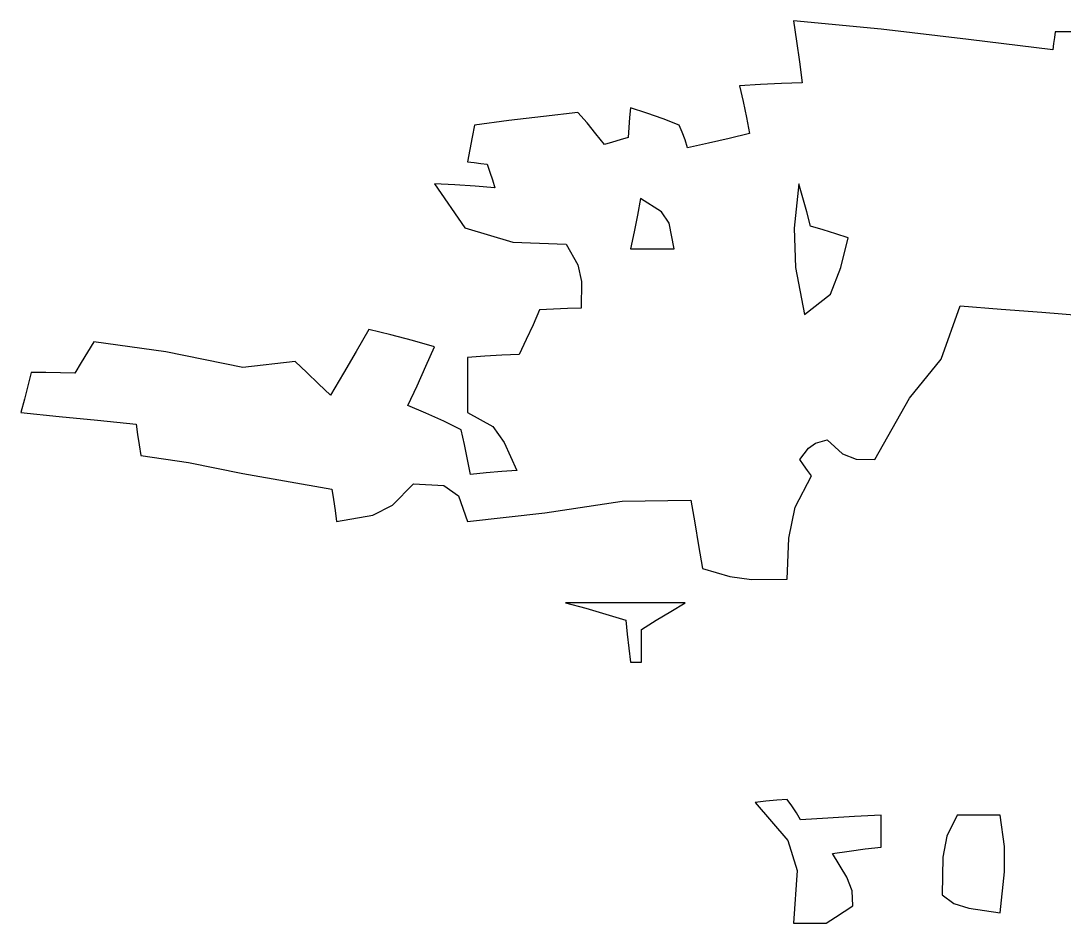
# Model space of a CAD drawing. Header units: millimetres. Extents: x 2622 to 2811, y 687 to 801.
# Drawn here: x 2744.477 to 2745.143, y 775.36 to 775.936 of the extents above; entities that cross this region are included whole.
import ezdxf

# ---------------------------------------------------------------- set-up
doc = ezdxf.new("R2010")
doc.units = ezdxf.units.MM
doc.layers.add('CHIOMA', color=94, linetype='Continuous')

msp = doc.modelspace()

# ---------------------------------------------------------------- linework, layer by layer
at = {"layer": 'CHIOMA', "linetype": 'Continuous'}
for p, q in [((2745.02647, 775.93055), (2744.97045, 775.9359)), ((2744.97045, 775.9359), (2744.97243, 775.92288)), ((2745.08227, 775.92409), (2745.02647, 775.93055)), ((2745.13695, 775.92525), (2745.13645, 775.92138)), ((2745.13745, 775.9289), (2745.13695, 775.92525)), ((2745.14895, 775.9289), (2745.13745, 775.9289)), ((2744.97243, 775.92288), (2744.97431, 775.90975)), ((2745.13595, 775.9174), (2745.08227, 775.92409)), ((2745.13645, 775.92138), (2745.13595, 775.9174)), ((2744.97431, 775.90975), (2744.97595, 775.8964)), ((2744.94943, 775.89525), (2744.93595, 775.8944)), ((2744.93595, 775.8944), (2744.93831, 775.88438)), ((2744.96281, 775.89588), (2744.94943, 775.89525)), ((2744.97595, 775.8964), (2744.96281, 775.89588)), ((2744.86645, 775.8804), (2744.86595, 775.87425)), ((2744.87693, 775.87688), (2744.86645, 775.8804)), ((2744.93831, 775.88438), (2744.94043, 775.87425)), ((2744.78895, 775.87225), (2744.76695, 775.8694)), ((2744.81095, 775.87488), (2744.78895, 775.87225)), ((2744.83295, 775.8774), (2744.81095, 775.87488)), ((2744.83881, 775.87075), (2744.83295, 775.8774)), ((2744.86595, 775.87425), (2744.86545, 775.86788)), ((2744.88731, 775.87325), (2744.87693, 775.87688)), ((2744.89745, 775.8694), (2744.88731, 775.87325)), ((2744.94043, 775.87425), (2744.94245, 775.8639)), ((2744.76695, 775.8694), (2744.76545, 775.86175)), ((2744.84443, 775.86388), (2744.83881, 775.87075)), ((2744.86545, 775.86788), (2744.86495, 775.8614)), ((2744.89943, 775.86475), (2744.89745, 775.8694)), ((2744.76545, 775.86175), (2744.76395, 775.85388)), ((2744.84995, 775.8569), (2744.84443, 775.86388)), ((2744.85495, 775.8584), (2744.84995, 775.8569)), ((2744.85995, 775.8599), (2744.85495, 775.8584)), ((2744.86495, 775.8614), (2744.85995, 775.8599)), ((2744.90131, 775.85988), (2744.89943, 775.86475)), ((2744.90295, 775.8549), (2744.90131, 775.85988)), ((2744.92943, 775.8609), (2744.91631, 775.8579)), ((2744.94245, 775.8639), (2744.92943, 775.8609)), ((2744.76395, 775.85388), (2744.76245, 775.8459)), ((2744.91631, 775.8579), (2744.90295, 775.8549)), ((2744.76245, 775.8459), (2744.76681, 775.8454)), ((2744.76681, 775.8454), (2744.77093, 775.8449)), ((2744.77093, 775.8449), (2744.77495, 775.8444)), ((2744.77495, 775.8444), (2744.77681, 775.8394)), ((2744.77681, 775.8394), (2744.77843, 775.8344)), ((2744.74145, 775.8319), (2744.76079, 775.8037)), ((2744.75443, 775.83125), (2744.74145, 775.8319)), ((2744.77843, 775.8344), (2744.77995, 775.8294)), ((2744.97395, 775.8319), (2744.97097, 775.80348)), ((2744.97645, 775.8229), (2744.97395, 775.8319)), ((2744.76731, 775.83038), (2744.75443, 775.83125)), ((2744.77995, 775.8294), (2744.76731, 775.83038)), ((2744.87295, 775.8224), (2744.87093, 775.81188)), ((2744.88619, 775.81399), (2744.87295, 775.8224)), ((2744.97895, 775.8139), (2744.97645, 775.8229)), ((2744.87093, 775.81188), (2744.86881, 775.80125)), ((2744.89121, 775.80681), (2744.88619, 775.81399)), ((2744.98145, 775.8049), (2744.97895, 775.8139)), ((2744.89445, 775.7904), (2744.89121, 775.80681)), ((2744.76079, 775.8037), (2744.79145, 775.7946)), ((2744.86881, 775.80125), (2744.86645, 775.7904)), ((2744.97097, 775.80348), (2744.97177, 775.77849)), ((2744.98945, 775.8024), (2744.98145, 775.8049)), ((2744.99745, 775.7999), (2744.98945, 775.8024)), ((2745.00545, 775.7974), (2744.99745, 775.7999)), ((2744.79145, 775.7946), (2744.82545, 775.7934)), ((2744.82545, 775.7934), (2744.83281, 775.78022)), ((2745.00075, 775.77836), (2745.00545, 775.7974)), ((2744.86645, 775.7904), (2744.87593, 775.7904)), ((2744.87593, 775.7904), (2744.88531, 775.7904)), ((2744.88531, 775.7904), (2744.89445, 775.7904)), ((2744.83281, 775.78022), (2744.83527, 775.76959)), ((2744.97177, 775.77849), (2744.97745, 775.7484)), ((2744.99416, 775.76144), (2745.00075, 775.77836)), ((2744.83527, 775.76959), (2744.83495, 775.7524)), ((2744.97745, 775.7484), (2744.99416, 775.76144)), ((2744.81743, 775.75188), (2744.80845, 775.7514)), ((2744.82631, 775.75225), (2744.81743, 775.75188)), ((2744.83495, 775.7524), (2744.82631, 775.75225)), ((2745.06482, 775.71983), (2745.07695, 775.7539)), ((2745.07695, 775.7539), (2745.10295, 775.7519)), ((2745.10295, 775.7519), (2745.12895, 775.7499)), ((2744.80845, 775.7514), (2744.80431, 775.7419)), ((2745.12895, 775.7499), (2745.15495, 775.7479)), ((2744.69945, 775.7389), (2744.69143, 775.7249)), ((2744.71345, 775.73538), (2744.69945, 775.7389)), ((2744.80431, 775.7419), (2744.79993, 775.7324)), ((2744.72745, 775.73175), (2744.71345, 775.73538)), ((2744.79993, 775.7324), (2744.79545, 775.7229)), ((2744.52395, 775.7309), (2744.51995, 775.72438)), ((2744.56993, 775.72466), (2744.52395, 775.7309)), ((2744.74145, 775.7279), (2744.72745, 775.73175)), ((2744.73593, 775.7154), (2744.74145, 775.7279)), ((2744.51995, 775.72438), (2744.51595, 775.71775)), ((2744.61914, 775.71464), (2744.56993, 775.72466)), ((2744.69143, 775.7249), (2744.68331, 775.7109)), ((2744.77345, 775.72175), (2744.76245, 775.7209)), ((2744.76245, 775.7209), (2744.76245, 775.70938)), ((2744.78445, 775.72238), (2744.77345, 775.72175)), ((2744.79545, 775.7229), (2744.78445, 775.72238)), ((2745.04458, 775.69498), (2745.06482, 775.71983)), ((2744.51595, 775.71775), (2744.51195, 775.7109)), ((2744.65245, 775.7184), (2744.61914, 775.71464)), ((2744.65995, 775.71138), (2744.65245, 775.7184)), ((2744.73031, 775.7029), (2744.73593, 775.7154)), ((2744.48395, 775.7114), (2744.48193, 775.7029)), ((2744.49343, 775.71138), (2744.48395, 775.7114)), ((2744.50281, 775.71125), (2744.49343, 775.71138)), ((2744.51195, 775.7109), (2744.50281, 775.71125)), ((2744.66745, 775.70425), (2744.65995, 775.71138)), ((2744.68331, 775.7109), (2744.67495, 775.6969)), ((2744.76245, 775.70938), (2744.76245, 775.69775)), ((2744.48193, 775.7029), (2744.47981, 775.6944)), ((2744.67495, 775.6969), (2744.66745, 775.70425)), ((2744.72445, 775.6904), (2744.73031, 775.7029)), ((2744.47981, 775.6944), (2744.47745, 775.6859)), ((2744.76245, 775.69775), (2744.76245, 775.6859)), ((2745.02245, 775.6559), (2745.04458, 775.69498)), ((2744.47745, 775.6859), (2744.50195, 775.6834)), ((2744.73593, 775.68538), (2744.72445, 775.6904)), ((2744.74731, 775.68025), (2744.73593, 775.68538)), ((2744.76245, 775.6859), (2744.77862, 775.67698)), ((2744.50195, 775.6834), (2744.52645, 775.6809)), ((2744.52645, 775.6809), (2744.55095, 775.6784)), ((2744.75845, 775.6749), (2744.74731, 775.68025)), ((2744.55095, 775.6784), (2744.55195, 775.67188)), ((2744.76045, 775.6654), (2744.75845, 775.6749)), ((2744.77862, 775.67698), (2744.78579, 775.66683)), ((2744.55195, 775.67188), (2744.55295, 775.66525)), ((2744.76245, 775.6559), (2744.76045, 775.6654)), ((2744.78579, 775.66683), (2744.79395, 775.6489)), ((2744.9801, 775.66303), (2744.98464, 775.66627)), ((2744.98464, 775.66627), (2744.99195, 775.6684)), ((2744.99195, 775.6684), (2745.00186, 775.6596)), ((2744.55295, 775.66525), (2744.55395, 775.6584)), ((2744.97445, 775.6559), (2744.9801, 775.66303)), ((2745.00186, 775.6596), (2745.01055, 775.65603)), ((2744.55395, 775.6584), (2744.58447, 775.65405)), ((2744.58447, 775.65405), (2744.6191, 775.64692)), ((2744.76445, 775.6464), (2744.76245, 775.6559)), ((2744.97695, 775.6524), (2744.97445, 775.6559)), ((2744.97945, 775.6489), (2744.97695, 775.6524)), ((2745.01055, 775.65603), (2745.02245, 775.6559)), ((2744.6191, 775.64692), (2744.67595, 775.6369)), ((2744.77443, 775.64738), (2744.76445, 775.6464)), ((2744.78431, 775.64825), (2744.77443, 775.64738)), ((2744.79395, 775.6489), (2744.78431, 775.64825)), ((2744.97149, 775.6254), (2744.98195, 775.6454)), ((2744.98195, 775.6454), (2744.97945, 775.6489)), ((2744.71458, 775.62673), (2744.72795, 775.6404)), ((2744.72795, 775.6404), (2744.74745, 775.63918)), ((2744.74745, 775.63918), (2744.75662, 775.63262)), ((2744.67595, 775.6369), (2744.67695, 775.63025)), ((2744.75662, 775.63262), (2744.76245, 775.6164)), ((2744.67695, 775.63025), (2744.67795, 775.62338)), ((2744.70199, 775.6204), (2744.71458, 775.62673)), ((2744.81184, 775.62179), (2744.86123, 775.62918)), ((2744.86123, 775.62918), (2744.90495, 775.6299)), ((2744.90495, 775.6299), (2744.90745, 775.6154)), ((2744.96758, 775.60573), (2744.97149, 775.6254)), ((2744.67795, 775.62338), (2744.67895, 775.6164)), ((2744.67895, 775.6164), (2744.70199, 775.6204)), ((2744.76245, 775.6164), (2744.81184, 775.62179)), ((2744.90745, 775.6154), (2744.90995, 775.6009)), ((2744.96645, 775.5794), (2744.96758, 775.60573)), ((2744.90995, 775.6009), (2744.91245, 775.5864)), ((2744.91245, 775.5864), (2744.92979, 775.58114)), ((2744.92979, 775.58114), (2744.94379, 775.57933)), ((2744.94379, 775.57933), (2744.96645, 775.5794)), ((2744.82495, 775.5644), (2744.83793, 775.56088)), ((2744.85045, 775.5644), (2744.82495, 775.5644)), ((2744.83793, 775.56088), (2744.85081, 775.55725)), ((2744.87595, 775.5644), (2744.85045, 775.5644)), ((2744.90145, 775.5644), (2744.87595, 775.5644)), ((2744.88293, 775.55325), (2744.89231, 775.55888)), ((2744.89231, 775.55888), (2744.90145, 775.5644)), ((2744.85081, 775.55725), (2744.86345, 775.5534)), ((2744.86345, 775.5534), (2744.86445, 775.5444)), ((2744.87345, 775.5474), (2744.88293, 775.55325)), ((2744.87345, 775.5404), (2744.87345, 775.5474)), ((2744.86445, 775.5444), (2744.86545, 775.5354)), ((2744.87345, 775.5334), (2744.87345, 775.5404)), ((2744.86545, 775.5354), (2744.86645, 775.5264)), ((2744.87345, 775.5264), (2744.87345, 775.5334)), ((2744.86645, 775.5264), (2744.86893, 775.5264)), ((2744.86893, 775.5264), (2744.87131, 775.5264)), ((2744.87131, 775.5264), (2744.87345, 775.5264)), ((2744.95293, 775.43775), (2744.94595, 775.4369)), ((2744.94595, 775.4369), (2744.96686, 775.4126)), ((2744.95981, 775.43838), (2744.95293, 775.43775)), ((2744.96645, 775.4389), (2744.95981, 775.43838)), ((2744.96943, 775.43475), (2744.96645, 775.4389)), ((2744.97231, 775.43038), (2744.96943, 775.43475)), ((2744.97495, 775.4259), (2744.97231, 775.43038)), ((2744.99231, 775.4269), (2744.97495, 775.4259)), ((2745.00943, 775.4279), (2744.99231, 775.4269)), ((2745.02645, 775.4289), (2745.00943, 775.4279)), ((2745.02645, 775.42225), (2745.02645, 775.4289)), ((2745.07495, 775.4289), (2745.06827, 775.41535)), ((2745.08431, 775.4289), (2745.07495, 775.4289)), ((2745.09343, 775.4289), (2745.08431, 775.4289)), ((2745.10245, 775.4289), (2745.09343, 775.4289)), ((2745.10512, 775.40892), (2745.10245, 775.4289)), ((2745.02645, 775.41538), (2745.02645, 775.42225)), ((2744.96686, 775.4126), (2744.97288, 775.39353)), ((2745.02645, 775.4084), (2745.02645, 775.41538)), ((2745.06827, 775.41535), (2745.06581, 775.40212)), ((2744.99545, 775.4044), (2745.00593, 775.40588)), ((2745.00593, 775.40588), (2745.01631, 775.40725)), ((2745.01631, 775.40725), (2745.02645, 775.4084)), ((2745.10512, 775.39272), (2745.10512, 775.40892)), ((2745.0046, 775.38916), (2744.99545, 775.4044)), ((2745.06581, 775.40212), (2745.06545, 775.3779)), ((2744.97288, 775.39353), (2744.97045, 775.3599)), ((2745.10245, 775.3664), (2745.10512, 775.39272)), ((2745.00797, 775.38048), (2745.0046, 775.38916)), ((2745.00845, 775.3709), (2745.00797, 775.38048)), ((2745.06545, 775.3779), (2745.07282, 775.37248)), ((2745.07282, 775.37248), (2745.08242, 775.36949)), ((2744.99731, 775.36375), (2745.00293, 775.36738)), ((2745.00293, 775.36738), (2745.00845, 775.3709)), ((2745.08242, 775.36949), (2745.10245, 775.3664)), ((2744.97045, 775.3599), (2744.97745, 775.3599)), ((2744.97745, 775.3599), (2744.98445, 775.3599)), ((2744.98445, 775.3599), (2744.99145, 775.3599)), ((2744.99145, 775.3599), (2744.99731, 775.36375))]:
    msp.add_line(p, q, dxfattribs=at)

doc.saveas('drawing.dxf')
